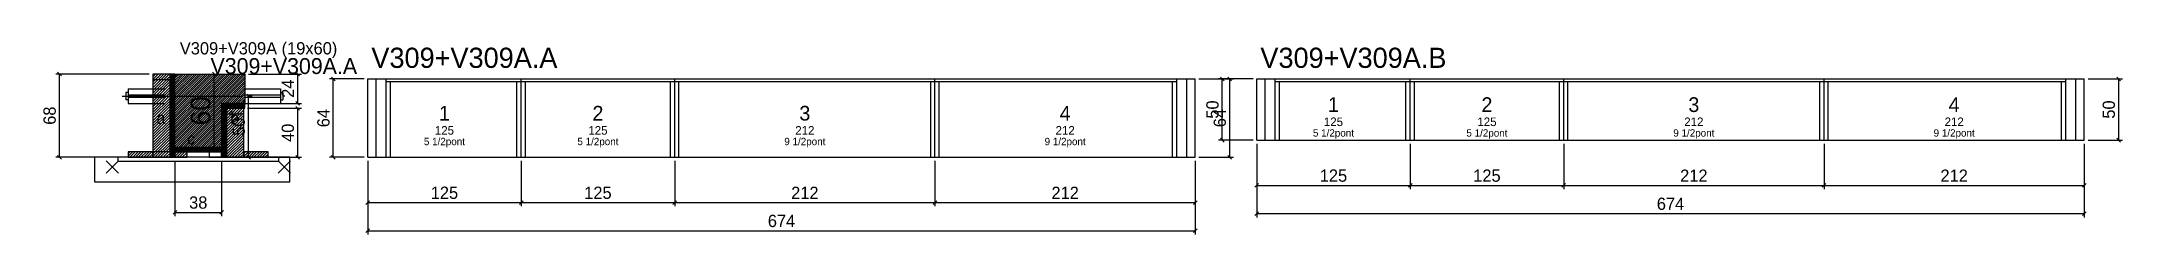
# Model space of a CAD drawing. Extents: x -69 to 1626, y -127 to 31.
import ezdxf
from ezdxf.enums import TextEntityAlignment as Align

# ---------------------------------------------------------------- set-up
doc = ezdxf.new("R2010")
doc.units = 0
for name, color, linetype in [('5', 5, 'Continuous'), ('barrote', 126, 'Continuous'), ('CONCRETO', 251, 'Continuous'), ('COTA', 241, 'Continuous'), ('Cota Seção (2x)', 241, 'Continuous'), ('detalhes', 7, 'Continuous'), ('Hachura', 251, 'Continuous'), ('Madeira', 126, 'Continuous'), ('NOMENCLATURA', 7, 'Continuous'), ('Painéis', 200, 'Continuous'), ('presilha', 224, 'Continuous'), ('SARR_2.2x7', 40, 'Continuous'), ('SARR_3.5x7', 81, 'Continuous'), ('SCO-___-LAJ', 224, 'Continuous'), ('TENSOR', 224, 'Continuous'), ('texto', 7, 'Continuous'), ('Texto Seção', 7, 'Continuous')]:
    doc.layers.add(name, color=color, linetype=linetype)
doc.dimstyles.new('PAINEL', dxfattribs={"dimtxt": 10, "dimasz": 3, "dimexe": 3, "dimexo": 3, "dimgap": 3, "dimtad": 1, "dimblk": 'OBLIQUE', "dimblk1": 'OBLIQUE', "dimcen": 2.5, "dimclrd": 4, "dimclre": 4, "dimclrt": 240, "dimazin": 3, "dimtfac": 1, "dimtmove": 0, "dimatfit": 3})
doc.dimstyles.new('SECAO2X', dxfattribs={"dimtxt": 16, "dimasz": 3, "dimexe": 3, "dimexo": 3, "dimgap": 3, "dimtad": 1, "dimblk": 'OBLIQUE', "dimblk1": 'OBLIQUE', "dimcen": 2.5, "dimclrd": 4, "dimclre": 4, "dimclrt": 240, "dimazin": 3, "dimtfac": 1, "dimtmove": 0, "dimatfit": 3})

# ---------------------------------------------------------------- blocks, each defined once
blk = doc.blocks.new('_OBLIQUE')
at = {"color": 0, "linetype": 'BYBLOCK'}
blk.add_line((-0.5, -0.5), (0.5, 0.5), dxfattribs=at)

msp = doc.modelspace()

# ---------------------------------------------------------------- hatches: boundary and pattern name
at = {"layer": 'COTA'}
h = msp.add_hatch(dxfattribs=at)
h.set_pattern_fill('ANSI31', scale=0.4)
h.paths.add_polyline_path([(40, -56), (40, 4), (97, 4), (97, -20), (78, -20), (78, -56)])
at = {"layer": 'Hachura'}
h = msp.add_hatch(dxfattribs=at)
h.set_pattern_fill('ANSI31', scale=0.5)
h.paths.add_polyline_path([(22, -64), (36, -64), (36, 4), (22, 4)])
h = msp.add_hatch(dxfattribs=at)
h.set_pattern_fill('ANSI31', scale=0.5)
h.paths.add_polyline_path([(22, -0.4), (36, -0.4), (36, 4), (22, 4)])
h = msp.add_hatch(dxfattribs=at)
h.set_pattern_fill('SOLID')
h.paths.add_polyline_path([(36, -64), (40, -64), (40, 4), (36, 4)])
h = msp.add_hatch(dxfattribs=at)
h.set_pattern_fill('SOLID')
h.paths.add_polyline_path([(78, -24), (97, -24), (97, -20), (78, -20)])
h = msp.add_hatch(dxfattribs=at)
h.set_pattern_fill('SOLID')
h.paths.add_polyline_path([(78, -64), (82, -64), (82, -24), (78, -24)])
h = msp.add_hatch(dxfattribs=at)
h.set_pattern_fill('ANSI31', scale=0.5)
h.paths.add_polyline_path([(82, -64), (96, -64), (96, -24), (82, -24)])
h = msp.add_hatch(dxfattribs=at)
h.set_pattern_fill('ANSI31', scale=0.5)
h.paths.add_polyline_path([(82, -28.4), (96, -28.4), (96, -24), (82, -24)])
h = msp.add_hatch(dxfattribs=at)
h.set_pattern_fill('ANSI31', scale=0.5)
h.paths.add_polyline_path([(2, -64), (22, -64), (22, -59.6), (2, -59.6)])
h = msp.add_hatch(dxfattribs=at)
h.set_pattern_fill('SOLID')
h.paths.add_polyline_path([(40, -59.6), (78, -59.6), (78, -56), (40, -56)])
h = msp.add_hatch(dxfattribs=at)
h.set_pattern_fill('ANSI31', scale=0.5)
h.paths.add_polyline_path([(40, -64), (50, -64), (50, -59.6), (40, -59.6)])
h = msp.add_hatch(dxfattribs=at)
h.set_pattern_fill('ANSI31', scale=0.5)
h.paths.add_polyline_path([(96, -64), (116, -64), (116, -59.6), (96, -59.6)])

# ---------------------------------------------------------------- linework, layer by layer
for p, q in [((0, -11), (0, -17)), ((2, -11), (0, -11)), ((2, -8), (32, -8)), ((2, -8), (2, -20)), ((2, -13), (32, -13)), ((2, -15), (32, -15)), ((96, -8), (126, -8)), ((96, -13), (126, -13)), ((96, -15), (126, -15)), ((126, -8), (126, -20)), ((126, -11), (128, -11)), ((128, -11), (128, -17)), ((2, -17), (0, -17)), ((2, -20), (32, -20)), ((96, -20), (126, -20)), ((126, -17), (128, -17))]:
    msp.add_line(p, q)
at = {"layer": 'barrote'}
msp.add_lwpolyline([(-25.5, -84), (133.5, -84), (133.5, -64), (-25.5, -64)], close=True, dxfattribs=at)
at = {"layer": 'CONCRETO'}
msp.add_lwpolyline([(40, -56), (40, 4), (97, 4), (97, -20), (78, -20), (78, -56)], close=True, dxfattribs=at)
at = {"layer": 'Madeira'}
for points in [[(22, -64), (36, -64), (36, 4), (22, 4)], [(22, -0.4), (36, -0.4), (36, 4), (22, 4)], [(82, -64), (96, -64), (96, -24), (82, -24)], [(82, -28.4), (96, -28.4), (96, -24), (82, -24)], [(2, -64), (22, -64), (22, -59.6), (2, -59.6)], [(22, -64), (36, -64), (36, -59.6), (22, -59.6)], [(40, -64), (50, -64), (50, -59.6), (40, -59.6)], [(68, -64), (78, -64), (78, -59.6), (68, -59.6)], [(96, -64), (116, -64), (116, -59.6), (96, -59.6)]]:
    msp.add_lwpolyline(points, close=True, dxfattribs=at)
at = {"layer": 'Painéis'}
for p, q in [((197, 0), (322, 0)), ((197, -64), (197, 0)), ((322, -64), (322, 0)), ((322, -64), (322, 0)), ((322, 0), (447, 0)), ((322, -64), (322, 0)), ((447, -64), (447, 0)), ((447, -64), (447, 0)), ((447, 0), (659, 0)), ((447, -64), (447, 0)), ((659, -64), (659, 0)), ((659, -64), (659, 0)), ((659, 0), (871, 0)), ((659, -64), (659, 0)), ((871, -64), (871, 0)), ((921, 0), (1046, 0)), ((921, -50), (921, 0)), ((1046, -50), (1046, 0)), ((1046, -50), (1046, 0)), ((1046, 0), (1171, 0)), ((1046, -50), (1046, 0)), ((1171, -50), (1171, 0)), ((1171, -50), (1171, 0)), ((1171, 0), (1383, 0)), ((1171, -50), (1171, 0)), ((1383, -50), (1383, 0)), ((1383, -50), (1383, 0)), ((1383, 0), (1595, 0)), ((1383, -50), (1383, 0)), ((1595, -50), (1595, 0)), ((921, -50), (1046, -50)), ((1046, -50), (1171, -50)), ((1171, -50), (1383, -50)), ((1383, -50), (1595, -50)), ((197, -64), (322, -64)), ((322, -64), (447, -64)), ((447, -64), (659, -64)), ((659, -64), (871, -64))]:
    msp.add_line(p, q, dxfattribs=at)
for points in [[(36, -64), (40, -64), (40, 4), (36, 4)], [(78, -24), (97, -24), (97, -20), (78, -20)], [(78, -64), (82, -64), (82, -24), (78, -24)], [(40, -59.6), (78, -59.6), (78, -56), (40, -56)]]:
    msp.add_lwpolyline(points, close=True, dxfattribs=at)
at = {"layer": 'presilha'}
for p, q in [((-16, -77), (-6, -67)), ((-16, -67), (-6, -77)), ((124, -77), (134, -67)), ((124, -67), (134, -77))]:
    msp.add_line(p, q, dxfattribs=at)
at = {"layer": 'SARR_2.2x7'}
for p, q in [((204, -64), (204, 0)), ((864, -64), (864, 0)), ((928, -50), (928, 0)), ((1588, -50), (1588, 0)), ((212, -2.2), (322, -2.2)), ((322, -2.2), (447, -2.2)), ((447, -2.2), (659, -2.2)), ((659, -2.2), (856, -2.2)), ((936, -2.2), (1046, -2.2)), ((1046, -2.2), (1171, -2.2)), ((1171, -2.2), (1383, -2.2)), ((1383, -2.2), (1580, -2.2))]:
    msp.add_line(p, q, dxfattribs=at)
at = {"layer": 'SARR_3.5x7'}
for p, q in [((212, -64), (212, 0)), ((322, -64), (322, 0)), ((322, -64), (322, 0)), ((447, -64), (447, 0)), ((447, -64), (447, 0)), ((659, -64), (659, 0)), ((659, -64), (659, 0)), ((856, -64), (856, 0)), ((936, -50), (936, 0)), ((1046, -50), (1046, 0)), ((1046, -50), (1046, 0)), ((1171, -50), (1171, 0)), ((1171, -50), (1171, 0)), ((1383, -50), (1383, 0)), ((1383, -50), (1383, 0)), ((1580, -50), (1580, 0)), ((215.5, -64), (215.5, -2.2)), ((318.5, -64), (318.5, -2.2)), ((325.5, -64), (325.5, -2.2)), ((443.5, -64), (443.5, -2.2)), ((450.5, -64), (450.5, -2.2)), ((655.5, -64), (655.5, -2.2)), ((662.5, -64), (662.5, -2.2)), ((852.5, -64), (852.5, -2.2)), ((939.5, -50), (939.5, -2.2)), ((1042.5, -50), (1042.5, -2.2)), ((1049.5, -50), (1049.5, -2.2)), ((1167.5, -50), (1167.5, -2.2)), ((1174.5, -50), (1174.5, -2.2)), ((1379.5, -50), (1379.5, -2.2)), ((1386.5, -50), (1386.5, -2.2)), ((1576.5, -50), (1576.5, -2.2)), ((936, -50), (939.5, -50)), ((1042.5, -50), (1046, -50)), ((1046, -50), (1049.5, -50)), ((1167.5, -50), (1171, -50)), ((1171, -50), (1174.5, -50)), ((1379.5, -50), (1383, -50)), ((1383, -50), (1386.5, -50)), ((1576.5, -50), (1580, -50)), ((212, -64), (215.5, -64)), ((318.5, -64), (322, -64)), ((322, -64), (325.5, -64)), ((443.5, -64), (447, -64)), ((447, -64), (450.5, -64)), ((655.5, -64), (659, -64)), ((659, -64), (662.5, -64)), ((852.5, -64), (856, -64))]:
    msp.add_line(p, q, dxfattribs=at)
at = {"layer": 'SCO-___-LAJ'}
msp.add_lwpolyline([(-6.5, -67.2), (124.5, -67.2), (124.5, -64), (-6.5, -64)], close=True, dxfattribs=at)
at = {"layer": 'TENSOR'}
msp.add_line((-3, -14), (95, -14), dxfattribs=at)

# ---------------------------------------------------------------- texts
at = {"layer": '5'}
for s, height, p in [('1', 12, (983.5, -21)), ('2', 12, (1108.5, -21)), ('3', 12, (1277, -21)), ('4', 12, (1489, -21)), ('1', 12, (259.5, -28)), ('2', 12, (384.5, -28)), ('3', 12, (553, -28)), ('4', 12, (765, -28)), ('125', 7, (983.5, -35)), ('125', 7, (1108.5, -35)), ('212', 7, (1277, -35)), ('212', 7, (1489, -35)), ('125', 7, (259.5, -42)), ('125', 7, (384.5, -42)), ('212', 7, (553, -42)), ('212', 7, (765, -42))]:
    msp.add_text(s, height=height, dxfattribs=at).set_placement(p, align=Align.MIDDLE_CENTER)
at = {"layer": 'detalhes'}
for s, p in [('a', (25, -36.7)), ('b', (85, -36.7)), ('c', (50, -53.5))]:
    msp.add_text(s, height=9.6, dxfattribs=at).set_placement(p)
at = {"layer": 'NOMENCLATURA'}
for s, p in [('V309+V309A.A', (200, 9)), ('V309+V309A.B', (924, 9))]:
    msp.add_text(s, height=16.5, dxfattribs=at).set_placement(p)
at = {"layer": 'texto', "char_height": 6, "attachment_point": 5}
for s, insert in [('5 1/2pont', (259.5, -52)), ('5 1/2pont', (384.5, -52)), ('9 1/2pont', (553, -52)), ('9 1/2pont', (765, -52)), ('5 1/2pont', (983.5, -45)), ('5 1/2pont', (1108.5, -45)), ('9 1/2pont', (1277, -45)), ('9 1/2pont', (1489, -45))]:
    msp.add_mtext(s, dxfattribs=dict(at, insert=insert))
at = {"layer": 'Texto Seção'}
for s, height, p in [('V309+V309A (19x60)', 10, (44, 20)), ('V309+V309A.A', 13, (69, 4))]:
    msp.add_text(s, height=height, dxfattribs=at).set_placement(p)

# ---------------------------------------------------------------- dimensions: what is measured, and where the dimension line sits
at = {"layer": 'COTA'}
for base, p1, p2 in [((-54, -64), (2, -64), (22, 4)), ((140, -20), (97, -20), (97, 4)), ((169, -64), (197, -64), (197, 0)), ((899, -64), (871, -64), (871, 0)), ((893, -50), (921, -50), (921, 0)), ((1623, -50), (1595, -50), (1595, 0)), ((100, -64), (96, -64), (96, -14)), ((140, -64), (96, -64), (96, -24))]:
    msp.add_linear_dim(base=base, p1=p1, p2=p2, angle=90, dimstyle='PAINEL', dxfattribs=at).render()
for base, p1, p2 in [((921, -87), (921, -50), (1046, -50)), ((921, -110), (921, -50), (1595, -50)), ((1046, -87), (1046, -50), (1171, -50)), ((1171, -87), (1171, -50), (1383, -50)), ((1383, -87), (1383, -50), (1595, -50)), ((40, -109), (40, -64), (78, -64)), ((197, -101), (197, -64), (322, -64)), ((197, -124), (197, -64), (871, -64)), ((322, -101), (322, -64), (447, -64)), ((447, -101), (447, -64), (659, -64)), ((659, -101), (659, -64), (871, -64))]:
    msp.add_linear_dim(base=base, p1=p1, p2=p2, dimstyle='PAINEL', dxfattribs=at).render()
at = {"layer": 'Cota Seção (2x)'}
msp.add_linear_dim(base=(72, -56), p1=(40, -56), p2=(40, 4), angle=90, dimstyle='SECAO2X', dxfattribs=at).render()

doc.saveas('drawing.dxf')
